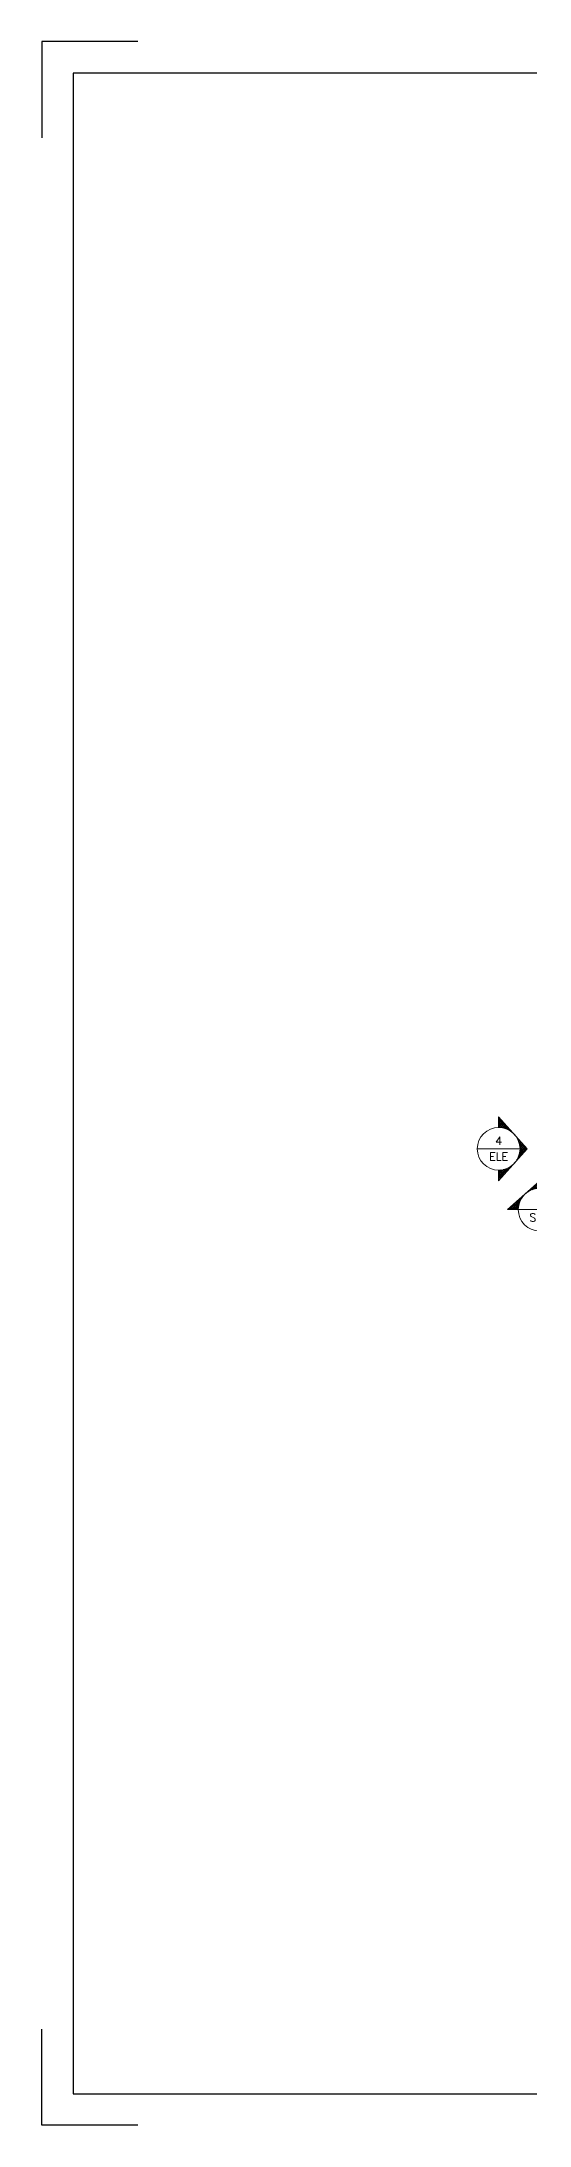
# Model space of a CAD drawing. Header units: millimetres. Extents: x -11627 to -10952, y 10244 to 10588.
# Drawn here: x -11334.06 to -11324.78, y 10439.92 to 10479.61 of the extents above; entities that cross this region are included whole.
import ezdxf
from ezdxf.enums import TextEntityAlignment as Align

# ---------------------------------------------------------------- set-up
doc = ezdxf.new("R2010")
doc.units = ezdxf.units.MM
doc.linetypes.add('GROUND FLOOR XREF - option 3$0$FATHER FR$0$CENTER2', pattern=[1.125, 0.75, -0.125, 0.125, -0.125])
doc.layers.get('0').update_dxf_attribs({"lineweight": 5})
doc.layers.add('A-SECTION LINE', color=230, linetype='GROUND FLOOR XREF - option 3$0$FATHER FR$0$CENTER2')
for name, color, linetype, lineweight in [('BORDER A1', 7, 'Continuous', 100), ('CIRCLE', 57, 'Continuous', 5), ('Title Block', 7, 'Continuous', 0)]:
    doc.layers.add(name, color=color, linetype=linetype, lineweight=lineweight)
doc.styles.add('Section-Numbers', font='ROMANS.shx', dxfattribs={"height": 0.1875})

# ---------------------------------------------------------------- blocks, each defined once
blk = doc.blocks.new('ADM FRAME-A2')
at = {"layer": 'BORDER A1', "lineweight": 25}
for points in [[(-57.297, 41.545), (-59.13, 41.545), (-59.13, 39.712)], [(-57.297, 1.856), (-59.13, 1.856), (-59.13, 3.689)]]:
    blk.add_lwpolyline(points, dxfattribs=at)
blk.add_lwpolyline([(-58.529, 2.457), (-11.557, 2.457), (-11.557, 40.943), (-58.529, 40.943)], close=True, dxfattribs=at)
blk = doc.blocks.new('*X12')
at = {"color": 0}
for p, q in [((3.2, 7.44), (3.82, 8.07)), ((3.88, 7.79), (3.71, 7.96)), ((4.14, 7.88), (3.89, 8.13)), ((3.92, 7.81), (5.46, 9.35)), ((4.41, 7.96), (4.08, 8.3)), ((4.71, 8.02), (4.27, 8.46)), ((4.43, 7.97), (5.65, 9.19)), ((5.02, 8.06), (4.45, 8.63)), ((5.36, 8.08), (4.64, 8.8)), ((5.73, 8.06), (4.83, 8.96)), ((4.86, 8.04), (5.84, 9.02)), ((6.14, 8), (5.01, 9.13)), ((6.62, 7.87), (5.2, 9.3)), ((5.25, 8.07), (6.02, 8.85)), ((5.59, 8.07), (6.21, 8.68)), ((7.24, 7.61), (5.78, 9.07)), ((5.92, 8.04), (6.4, 8.52)), ((6.22, 7.98), (6.58, 8.35)), ((6.5, 7.91), (6.77, 8.18)), ((6.76, 7.82), (6.96, 8.02)), ((7.01, 7.72), (7.14, 7.85)), ((-0.54, 4.08), (-0.59, 4.12)), ((-0.52, 4.08), (0.48, 5.07)), ((-0.19, 4.08), (-0.4, 4.29)), ((0.17, 4.08), (-0.21, 4.46)), ((-0.17, 4.08), (2, 6.24)), ((0.52, 4.08), (-0.03, 4.62)), ((0.87, 4.08), (0.16, 4.79)), ((0.19, 4.08), (1.63, 5.52)), ((1.23, 4.08), (0.35, 4.96)), ((1.37, 4.29), (0.53, 5.12)), ((0.54, 4.08), (1.47, 5.01)), ((1.4, 4.61), (0.72, 5.29)), ((0.89, 4.08), (1.39, 4.58)), ((1.45, 4.91), (0.91, 5.46)), ((1.52, 5.2), (1.09, 5.62)), ((1.25, 4.08), (1.36, 4.19)), ((1.61, 5.46), (1.28, 5.79)), ((1.71, 5.71), (1.47, 5.96)), ((1.83, 5.95), (1.65, 6.13)), ((1.96, 6.17), (1.84, 6.29)), ((2.1, 6.39), (2.03, 6.46)), ((2.25, 6.59), (2.21, 6.63)), ((2.41, 6.78), (2.4, 6.79)), ((2.59, 6.96), (2.59, 6.96)), ((2.77, 7.13), (2.77, 7.13)), ((2.97, 7.28), (2.96, 7.29)), ((3.18, 7.43), (3.15, 7.46)), ((3.4, 7.56), (3.33, 7.63)), ((3.63, 7.68), (3.52, 7.79)), ((7.25, 7.6), (7.33, 7.68)), ((7.47, 7.47), (7.52, 7.52)), ((7.69, 7.33), (7.7, 7.35)), ((7.89, 7.18), (7.89, 7.18)), ((8.08, 7.02), (8.08, 7.02)), ((8.25, 6.84), (8.26, 6.85)), ((8.42, 6.65), (8.45, 6.68)), ((8.58, 6.46), (8.64, 6.51)), ((8.72, 6.25), (8.82, 6.35)), ((8.85, 6.03), (9.01, 6.18)), ((10.77, 4.08), (8.89, 5.96)), ((8.98, 5.79), (9.2, 6.01)), ((9.08, 5.55), (9.38, 5.85)), ((11.13, 4.08), (9.13, 6.07)), ((10.42, 4.08), (9.16, 5.34)), ((9.17, 5.29), (9.57, 5.68)), ((9.25, 5.01), (9.76, 5.51)), ((10.07, 4.08), (9.29, 4.86)), ((9.31, 4.71), (9.94, 5.35)), ((9.35, 4.4), (10.13, 5.18)), ((9.71, 4.08), (9.35, 4.44)), ((9.38, 4.08), (10.32, 5.01)), ((9.73, 4.08), (10.5, 4.85)), ((10.09, 4.08), (10.69, 4.68)), ((10.44, 4.08), (10.88, 4.51)), ((10.79, 4.08), (11.06, 4.34)), ((11.15, 4.08), (11.25, 4.18))]:
    blk.add_line(p, q, dxfattribs=at)
blk = doc.blocks.new('Section-Right')
at = {"color": 0}
for p, q in [((0, 0.4), (0, 0.6)), ((0, 0.6), (0.537, 0)), ((0.4, 0), (-0.4, 0)), ((0, -0.6), (0.537, 0)), ((0, -0.6), (0, -0.4))]:
    blk.add_line(p, q, dxfattribs=at)
blk.add_circle((0, 0), 0.4, dxfattribs=at)
at = {"color": 0, "xscale": -0.0999999999999979, "yscale": 0.0999999999999979, "zscale": 0.0999999999999979, "rotation": 270}
blk.add_blockref('*X12', (-0.408, -0.536), dxfattribs=at)
at = {"color": 0, "style": 'Section-Numbers'}
for tag, p in [('00', (0, 0.147)), ('0000', (0, -0.147))]:
    blk.add_attdef(tag, text='', height=0.15, dxfattribs=at).set_placement(p, align=Align.MIDDLE_CENTER)
blk = doc.blocks.new('*X11')
at = {"color": 0}
for p, q in [((3.2, 7.44), (3.82, 8.07)), ((3.88, 7.79), (3.71, 7.96)), ((4.14, 7.88), (3.89, 8.13)), ((3.92, 7.81), (5.46, 9.35)), ((4.41, 7.96), (4.08, 8.3)), ((4.71, 8.02), (4.27, 8.46)), ((4.43, 7.97), (5.65, 9.19)), ((5.02, 8.06), (4.45, 8.63)), ((5.36, 8.08), (4.64, 8.8)), ((5.73, 8.06), (4.83, 8.96)), ((4.86, 8.04), (5.84, 9.02)), ((6.14, 8), (5.01, 9.13)), ((6.62, 7.87), (5.2, 9.3)), ((5.25, 8.07), (6.02, 8.85)), ((5.59, 8.07), (6.21, 8.68)), ((7.24, 7.61), (5.78, 9.07)), ((5.92, 8.04), (6.4, 8.52)), ((6.22, 7.98), (6.58, 8.35)), ((6.5, 7.91), (6.77, 8.18)), ((6.76, 7.82), (6.96, 8.02)), ((7.01, 7.72), (7.14, 7.85)), ((-0.54, 4.08), (-0.59, 4.12)), ((-0.52, 4.08), (0.48, 5.07)), ((-0.19, 4.08), (-0.4, 4.29)), ((0.17, 4.08), (-0.21, 4.46)), ((-0.17, 4.08), (2, 6.24)), ((0.52, 4.08), (-0.03, 4.62)), ((0.87, 4.08), (0.16, 4.79)), ((0.19, 4.08), (1.63, 5.52)), ((1.23, 4.08), (0.35, 4.96)), ((1.37, 4.29), (0.53, 5.12)), ((0.54, 4.08), (1.47, 5.01)), ((1.4, 4.61), (0.72, 5.29)), ((0.89, 4.08), (1.39, 4.58)), ((1.45, 4.91), (0.91, 5.46)), ((1.52, 5.2), (1.09, 5.62)), ((1.25, 4.08), (1.36, 4.19)), ((1.61, 5.46), (1.28, 5.79)), ((1.71, 5.71), (1.47, 5.96)), ((1.83, 5.95), (1.65, 6.13)), ((1.96, 6.17), (1.84, 6.29)), ((2.1, 6.39), (2.03, 6.46)), ((2.25, 6.59), (2.21, 6.63)), ((2.41, 6.78), (2.4, 6.79)), ((2.59, 6.96), (2.59, 6.96)), ((2.77, 7.13), (2.77, 7.13)), ((2.97, 7.28), (2.96, 7.29)), ((3.18, 7.43), (3.15, 7.46)), ((3.4, 7.56), (3.33, 7.63)), ((3.63, 7.68), (3.52, 7.79)), ((7.25, 7.6), (7.33, 7.68)), ((7.47, 7.47), (7.52, 7.52)), ((7.69, 7.33), (7.7, 7.35)), ((7.89, 7.18), (7.89, 7.18)), ((8.08, 7.02), (8.08, 7.02)), ((8.25, 6.84), (8.26, 6.85)), ((8.42, 6.65), (8.45, 6.68)), ((8.58, 6.46), (8.64, 6.51)), ((8.72, 6.25), (8.82, 6.35)), ((8.85, 6.03), (9.01, 6.18)), ((10.77, 4.08), (8.89, 5.96)), ((8.98, 5.79), (9.2, 6.01)), ((9.08, 5.55), (9.38, 5.85)), ((11.13, 4.08), (9.13, 6.07)), ((10.42, 4.08), (9.16, 5.34)), ((9.17, 5.29), (9.57, 5.68)), ((9.25, 5.01), (9.76, 5.51)), ((10.07, 4.08), (9.29, 4.86)), ((9.31, 4.71), (9.94, 5.35)), ((9.35, 4.4), (10.13, 5.18)), ((9.71, 4.08), (9.35, 4.44)), ((9.38, 4.08), (10.32, 5.01)), ((9.73, 4.08), (10.5, 4.85)), ((10.09, 4.08), (10.69, 4.68)), ((10.44, 4.08), (10.88, 4.51)), ((10.79, 4.08), (11.06, 4.34)), ((11.15, 4.08), (11.25, 4.18))]:
    blk.add_line(p, q, dxfattribs=at)
blk = doc.blocks.new('Section-Up')
at = {"color": 0}
for p, q in [((-0.6, 0), (0, 0.537)), ((0.6, 0), (0, 0.537)), ((-0.6, 0), (0.6, 0))]:
    blk.add_line(p, q, dxfattribs=at)
blk.add_circle((0, 0), 0.4, dxfattribs=at)
at = {"color": 0, "xscale": 0.1, "yscale": 0.1, "zscale": 0.1}
blk.add_blockref('*X11', (-0.536, -0.408), dxfattribs=at)
at = {"color": 0, "style": 'Section-Numbers'}
for tag, p in [('00', (0, 0.147)), ('0000', (0, -0.147))]:
    blk.add_attdef(tag, text='', height=0.15, dxfattribs=at).set_placement(p, align=Align.MIDDLE_CENTER)
blk = doc.blocks.new('1220')
at = {"layer": 'CIRCLE', "xscale": 1.016, "yscale": 1.016, "zscale": 1.016}
for name, p, values in [('Section-Right', (-11272.82, 10188.271), {'00': '4', '0000': 'ELE'}), ('Section-Up', (-11272.04, 10187.112), {'00': 'B', '0000': 'SEC'})]:
    blk.add_blockref(name, p, dxfattribs=at).add_auto_attribs(values)

msp = doc.modelspace()

# ---------------------------------------------------------------- block references
at = {"layer": 'A-SECTION LINE'}
msp.add_blockref('1220', (-52.54, 270.25), dxfattribs=at)
at = {"layer": 'Title Block'}
msp.add_blockref('ADM FRAME-A2', (-11274.93, 10438.065), dxfattribs=at)

doc.saveas('drawing.dxf')
